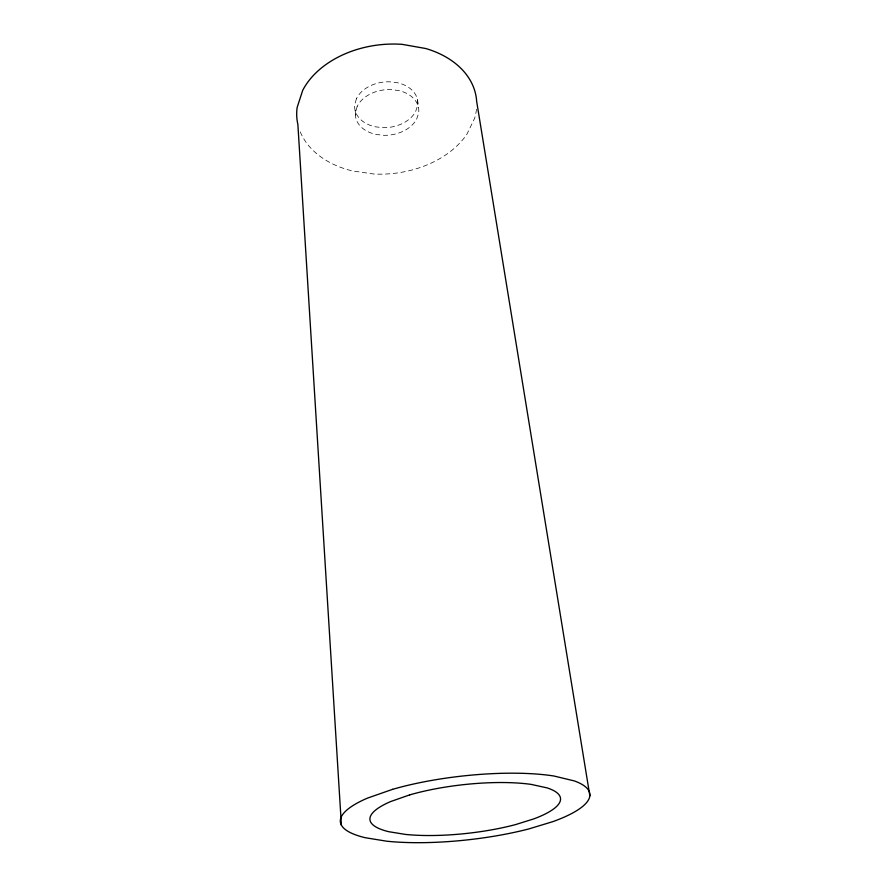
<?xml version="1.0" encoding="UTF-8"?>
<svg xmlns="http://www.w3.org/2000/svg" width="887" height="887" viewBox="0 0 887 887"><rect width="100%" height="100%" fill="white"/><g stroke="black" fill="none" stroke-linecap="round" stroke-linejoin="round"><path stroke-width="0.67" stroke-dasharray="4.43 3.33" d="M417.478 99.743L418.487 107.438M355.188 110.653L355.909 118.359M476.485 109.168A90.297 64.684 -6.4 0 1 474.656 118.215L466.917 134.225A90.297 64.684 -6.4 0 1 373.726 174.007L352.272 170.914A90.297 64.684 -6.4 0 1 300.261 131.875M356.43 98.734L354.722 104.71A31.688 22.818 -6.4 0 0 375.434 126.83L383.317 127.684A31.688 22.818 -6.4 0 0 415.604 111.574L417.6 105.708A31.688 22.818 -6.4 0 0 397.542 82.757L389.36 81.792A31.688 22.818 -6.4 0 0 356.43 98.734M357.173 106.473L355.454 112.427A31.821 22.763 -6.4 0 0 376.232 134.48L384.149 135.323A31.821 22.763 -6.4 0 0 416.591 119.235L418.597 113.381A31.821 22.763 -6.4 0 0 398.474 90.507L390.258 89.554A31.821 22.763 -6.4 0 0 357.173 106.473"/><path stroke-width="1.33" d="M589.855 795.85L476.652 101.362A90.297 64.684 -6.4 0 0 425.827 48.541L402.199 44.35A90.297 64.684 -6.4 0 0 302.7 90.352L297.145 107.46A90.297 64.684 -6.4 0 0 297.877 124.424L341.406 825.198M392.608 789.33L367.462 798.123A125.544 32.01 -6.4 0 0 365.3 837.727L386.765 841.209A125.544 32.01 -6.4 0 0 528.63 828.99L552.823 821.65A125.544 32.01 -6.4 0 0 574.421 780.948L553.954 776.014A125.544 32.01 -6.4 0 0 392.608 789.33M409.606 794.918L390.701 801.538A95.874 24.404 -6.4 0 0 388.839 831.718L405.414 834.412A95.874 24.404 -6.4 0 0 515.547 824.6L533.963 818.834A95.874 24.404 -6.4 0 0 547.235 787.922L531.158 784.396A95.874 24.404 -6.4 0 0 409.606 794.918"/></g></svg>
